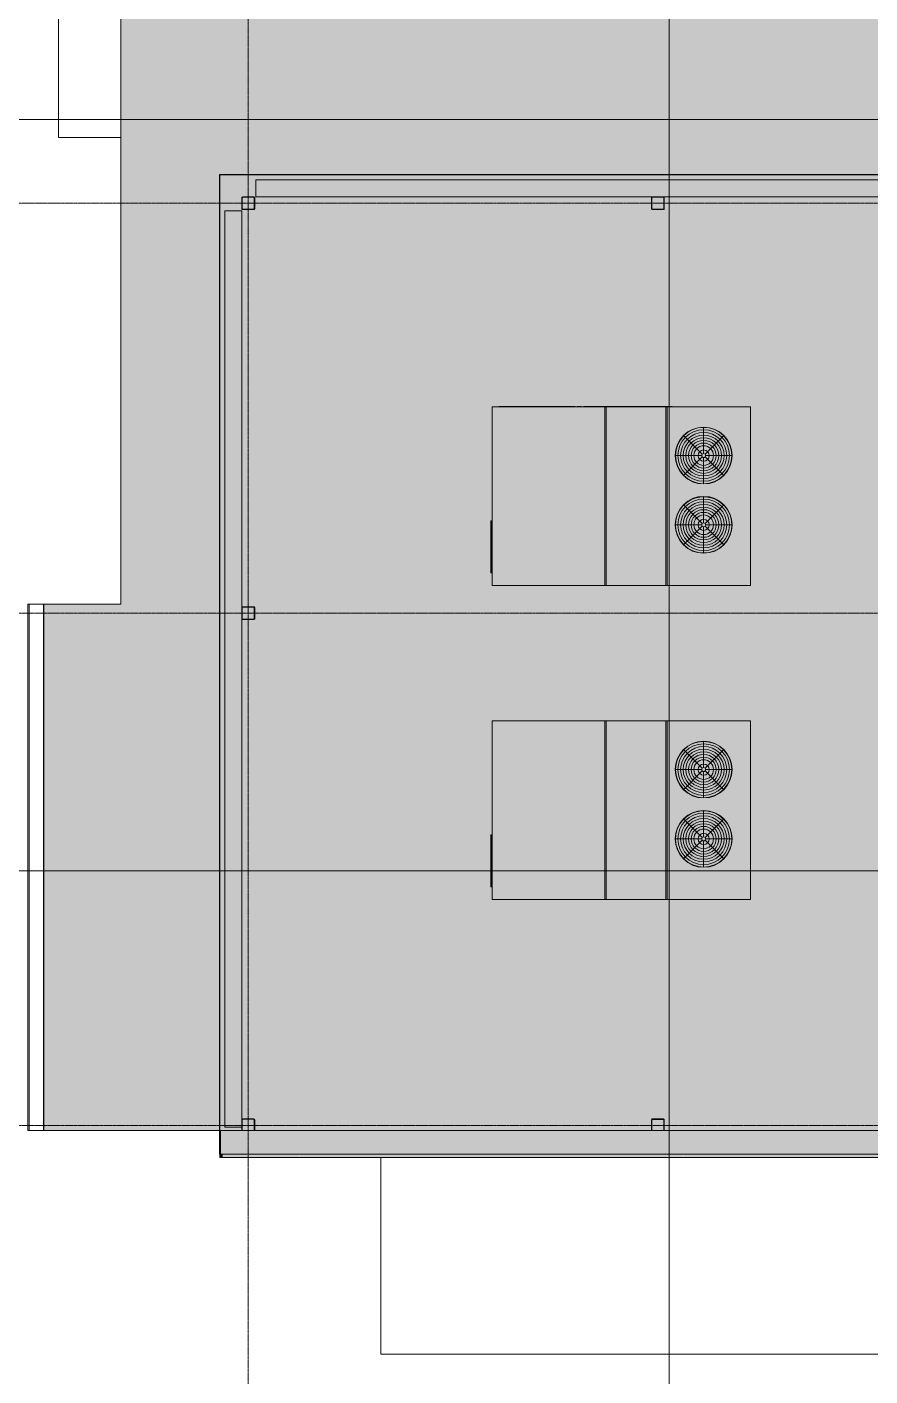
# Model space of a CAD drawing. Header units: inches. Extents: x 21826 to 32862, y -23296 to -20170.
# Drawn here: x 28225 to 28622, y -22902 to -22267 of the extents above; entities that cross this region are included whole.
import ezdxf

# ---------------------------------------------------------------- set-up
doc = ezdxf.new("R2010")
doc.units = ezdxf.units.IN
doc.header["$MEASUREMENT"] = 0
doc.linetypes.add('Grid Line 1_2_', pattern=[0.875, 0.5, -0.125, 0.125, -0.125])
for name, color, linetype, lineweight in [('A-GLAZ-CWMG', 51, 'Continuous', 9), ('A-ROOF', 132, 'Continuous', 9), ('A-ROOF-OTLN', 132, 'Continuous', 9), ('Conc', 7, 'Continuous', 9), ('G-ANNO-SYMB', 111, 'Continuous', 9), ('G-IMPT', 8, 'Continuous', 9), ('L-SITE-WALL', 31, 'Continuous', 9), ('M-EQPM', 50, 'Continuous', 9), ('S-BEAM', 12, 'Continuous', 9), ('S-COLS', 52, 'Continuous', 9), ('S-GRID', 1, 'Continuous', 9)]:
    doc.layers.add(name, color=color, linetype=linetype, lineweight=lineweight)

# ---------------------------------------------------------------- blocks, each defined once
blk = doc.blocks.new('Trane - Packaged Voyager Rooftop System 12_5-25 Ton Gas-Electric Packaged Unit TAG_YHD300_ 1008114931 - PL_AY4V000072-0a482d62-fa2d-4e4c-a01b-d2dd38fd3219_dwg_Trane-YHD300-691629-Roof Low')
at = {"layer": 'G-IMPT'}
h = blk.add_hatch(color=256, dxfattribs=at)
h.paths.add_polyline_path([(0, 0), (53.19, 0), (53.19, 84.19), (0, 84.19), (0, 19.06)], flags=0)
h.paths.add_polyline_path([(121.69, 0), (121.69, 84.19), (82.44, 84.19), (82.44, 0), (115.73, 0)], flags=0)
h.paths.add_polyline_path([(81.94, 0), (81.94, 84.19), (53.69, 84.19), (53.69, 0), (81.17, 0)], flags=0)
h.paths.add_polyline_path([(99.69, 15.31), (98.42, 15.37), (97.16, 15.56), (95.92, 15.86), (94.72, 16.28), (93.57, 16.81), (92.47, 17.45), (91.44, 18.19), (90.46, 19.06), (89.61, 19.96), (88.83, 20.97), (88.15, 22.04), (87.58, 23.18), (87.12, 24.36), (86.78, 25.59), (86.55, 26.84), (86.45, 28.74), (86.46, 29.38), (86.6, 30.64), (86.86, 31.89), (87.24, 33.1), (87.73, 34.28), (88.34, 35.4), (89.04, 36.45), (89.85, 37.44), (90.85, 38.42), (91.72, 39.15), (92.78, 39.87), (93.89, 40.48), (95.06, 40.98), (96.27, 41.36), (98.45, 41.74), (98.78, 41.78), (100.6, 41.78), (101.86, 41.63), (103.1, 41.36), (104.32, 40.98), (105.48, 40.48), (106.6, 39.87), (108.53, 38.42), (108.63, 38.34), (109.53, 37.44), (110.33, 36.45), (111.04, 35.4), (111.64, 34.28), (112.14, 33.1), (112.51, 31.89), (112.77, 30.64), (112.92, 28.74), (112.93, 28.11), (112.83, 26.84), (112.6, 25.59), (112.25, 24.36), (111.79, 23.18), (111.22, 22.04), (110.54, 20.97), (109.77, 19.96), (108.89, 19.03), (107.94, 18.19), (106.91, 17.45), (105.81, 16.81), (104.65, 16.28), (103.45, 15.86), (102.22, 15.56), (100.96, 15.37)], flags=0)
h.paths.add_polyline_path([(100.91, 47.99), (98.45, 48), (96.06, 48.44), (93.78, 49.33), (91.7, 50.61), (89.9, 52.26), (88.42, 54.21), (87.33, 56.4), (86.66, 58.75), (86.44, 61.19), (86.66, 63.62), (87.33, 65.97), (88.42, 68.16), (89.9, 70.11), (91.7, 71.76), (93.78, 73.05), (96.06, 73.93), (98.46, 74.38), (100.91, 74.38), (103.31, 73.93), (105.59, 73.05), (107.67, 71.76), (109.48, 70.11), (110.95, 68.16), (112.04, 65.97), (112.71, 63.62), (112.94, 61.19), (112.71, 58.75), (112.04, 56.4), (110.95, 54.21), (109.48, 52.26), (107.67, 50.61), (105.59, 49.33), (103.31, 48.44), (101.52, 48.11)], flags=0)
for points in [[(42.03, 84.19), (42.03, 84.22), (40.16, 84.19)], [(53.69, 0), (53.69, 84.19), (53.19, 84.19), (53.19, 0)], [(81.94, 0), (82.44, 0), (82.44, 84.19), (81.94, 84.19), (81.94, 19.06)], [(100.91, 47.99), (103.31, 48.44), (105.59, 49.33), (107.67, 50.61), (109.53, 52.32), (111.04, 54.39), (112.14, 56.73), (112.71, 58.75), (112.94, 61.19), (112.71, 63.62), (112.04, 65.97), (110.95, 68.16), (109.48, 70.11), (107.67, 71.76), (105.59, 73.05), (103.31, 73.93), (100.91, 74.38), (98.45, 74.38), (96.06, 73.93), (93.78, 73.05), (91.7, 71.76), (89.9, 70.11), (88.42, 68.16), (87.33, 65.97), (86.66, 63.62), (86.44, 61.19), (86.66, 58.75), (87.33, 56.4), (88.42, 54.21), (89.9, 52.26), (91.72, 50.6), (93.89, 49.28), (96.27, 48.4), (98.78, 47.99), (100.6, 47.99)], [(99.69, 15.31), (100.96, 15.37), (102.22, 15.56), (103.45, 15.86), (104.65, 16.28), (105.81, 16.81), (106.91, 17.45), (107.94, 18.19), (108.92, 19.06), (109.77, 19.96), (110.54, 20.97), (111.22, 22.04), (111.79, 23.18), (112.25, 24.36), (112.77, 26.55), (112.91, 27.9), (112.92, 28.74), (112.91, 29.38), (112.71, 30.94), (112.51, 31.89), (112.04, 33.32), (111.64, 34.28), (110.95, 35.53), (110.33, 36.45), (109.48, 37.48), (108.53, 38.42), (107.65, 39.15), (106.6, 39.87), (105.48, 40.48), (103.31, 41.3), (103.1, 41.36), (100.91, 41.74), (100.6, 41.78), (98.45, 41.74), (97.51, 41.63), (96.06, 41.3), (95.06, 40.98), (93.78, 40.42), (92.78, 39.87), (90.85, 38.42), (90.74, 38.34), (89.85, 37.44), (88.42, 35.53), (88.34, 35.4), (87.33, 33.32), (87.24, 33.1), (86.66, 30.94), (86.6, 30.64), (86.45, 28.74), (86.46, 27.9), (86.6, 26.55), (86.78, 25.59), (87.12, 24.36), (87.58, 23.18), (88.15, 22.04), (88.83, 20.97), (89.61, 19.96), (90.48, 19.03), (91.44, 18.19), (92.47, 17.45), (93.57, 16.81), (94.72, 16.28), (95.92, 15.86), (97.16, 15.56), (98.45, 15.37)], [(-0.09, 5.94), (-0.09, 30.44), (-0.62, 30.44), (-0.62, 5.94)], [(31, -0.03), (31, 0), (29.33, -0.03)], [(33.25, -0.03), (33.25, 0), (31.5, -0.03)], [(51, -0.03), (51, 0), (34.5, -0.03)], [(81.44, -0.03), (81.44, 0), (81.17, -0.03)]]:
    blk.add_hatch(color=256, dxfattribs=at).paths.add_polyline_path(points, flags=0)
for p, q in [((0, 84.19), (53.19, 84.19)), ((0, 0), (0, 84.19)), ((39.16, 84.22), (3.16, 84.22)), ((42.03, 84.22), (40.16, 84.22)), ((84.78, 84.22), (43.03, 84.22)), ((53.19, 0), (53.19, 84.19)), ((53.69, 84.19), (53.19, 84.19)), ((53.69, 84.19), (81.94, 84.19)), ((53.69, 0), (53.69, 84.19)), ((81.94, 84.19), (82.44, 84.19)), ((81.94, 84.19), (81.94, 0)), ((82.44, 84.19), (121.69, 84.19)), ((82.44, 84.19), (82.44, 0)), ((121.69, 84.19), (121.69, 0)), ((-0.03, 81.44), (-0.03, 2.63)), ((99.03, 61.84), (90.23, 70.65)), ((99.69, 62.11), (99.69, 74.56)), ((109.15, 70.65), (100.34, 61.84)), ((99.69, 47.81), (99.69, 60.26)), ((109.15, 51.73), (100.34, 60.53)), ((113.06, 61.19), (100.61, 61.19)), ((100.6, 41.78), (98.78, 41.78)), ((99.69, 29.49), (99.69, 41.94)), ((99.03, 29.22), (90.23, 38.02)), ((109.15, 38.02), (100.34, 29.22)), ((-0.09, 30.44), (-0.62, 30.44)), ((-0.62, 30.44), (-0.62, 5.94)), ((-0.09, 5.94), (-0.09, 30.44)), ((99.69, 15.19), (99.69, 27.64)), ((109.15, 19.1), (100.34, 27.91)), ((113.06, 28.56), (100.61, 28.56)), ((-0.09, 5.94), (-0.62, 5.94)), ((0, 0), (53.19, 0)), ((53.69, 0), (53.19, 0)), ((53.69, 0), (81.94, 0)), ((81.94, 0), (82.44, 0)), ((82.44, 0), (121.69, 0)), ((2.5, -0.03), (31, -0.03)), ((31.5, -0.03), (33.25, -0.03)), ((34.5, -0.03), (51, -0.03)), ((51.75, -0.03), (53.5, -0.03)), ((59.94, -0.03), (78.94, -0.03)), ((79.69, -0.03), (81.44, -0.03)), ((81.94, -0.03), (119.19, -0.03))]:
    blk.add_line(p, q, dxfattribs=at)
at = {"layer": 'G-IMPT', "flags": 128}
for points in [[(98.76, 61.19), (86.31, 61.19)], [(99.03, 60.53), (90.23, 51.73)], [(98.76, 28.56), (86.31, 28.56)], [(99.03, 27.91), (90.23, 19.1)], [(59.69, -0.03), (54.37, -0.03)]]:
    blk.add_lwpolyline(points, close=True, dxfattribs=at)
at = {"layer": 'G-IMPT'}
for centre, radius in [((99.69, 61.19), 13.38), ((99.69, 61.19), 12.13), ((99.69, 61.19), 10.88), ((99.69, 61.19), 9.63), ((99.69, 61.19), 8.38), ((99.69, 61.19), 7.13), ((99.69, 61.19), 5.88), ((99.69, 61.19), 4.63), ((99.69, 61.19), 2.63), ((99.69, 61.19), 0.925), ((99.69, 28.56), 13.38), ((99.69, 28.56), 12.13), ((99.69, 28.56), 10.88), ((99.69, 28.56), 9.63), ((99.69, 28.56), 8.38), ((99.69, 28.56), 7.13), ((99.69, 28.56), 5.88), ((99.69, 28.56), 4.63), ((99.69, 28.56), 2.63), ((99.69, 28.56), 0.925)]:
    blk.add_circle(centre, radius, dxfattribs=at)
for centre, start, end in [((99.69, 61.19), 360, 180), ((99.69, 61.19), 180, 0), ((99.69, 28.56), 93.93586, 86.06414)]:
    blk.add_arc(centre, 13.25, start, end, dxfattribs=at)
blk = doc.blocks.new('Trane - Packaged Voyager Rooftop System 12_5-25 Ton Gas-Electric Packaged Unit TAG_YHD300_ 1008114931 - PL_AY4V000072-0a482d62-fa2d-4e4c-a01b-d2dd38fd3219_dwg-691626-Roof Low')
blk.add_blockref('Trane - Packaged Voyager Rooftop System 12_5-25 Ton Gas-Electric Packaged Unit TAG_YHD300_ 1008114931 - PL_AY4V000072-0a482d62-fa2d-4e4c-a01b-d2dd38fd3219_dwg_Trane-YHD300-691629-Roof Low', (0, 0))
blk = doc.blocks.new('Trane - Packaged Voyager Rooftop System 12_5-25 Ton Gas-Electric Packaged Unit TAG_YHD300_ 1008114931 - YHD300-691637-Roof Low')
blk.add_blockref('Trane - Packaged Voyager Rooftop System 12_5-25 Ton Gas-Electric Packaged Unit TAG_YHD300_ 1008114931 - PL_AY4V000072-0a482d62-fa2d-4e4c-a01b-d2dd38fd3219_dwg-691626-Roof Low', (0, 0))
blk = doc.blocks.new('Rectangular Mullion - Rectangular Mullion 1-769201-Roof Low')
at = {"layer": 'A-GLAZ-CWMG'}
blk.add_hatch(color=256, dxfattribs=at).paths.add_polyline_path([(22422.45, -22799.43), (22422.45, -22797.93), (22386.27, -22797.93), (22386.27, -22799.43)], flags=0)
blk.add_line((22422.45, -22799.43), (22386.27, -22799.43), dxfattribs=at)
blk = doc.blocks.new('Rectangular Mullion - Rectangular Mullion 1-804102-Roof Low')
at = {"layer": 'A-GLAZ-CWMG'}
blk.add_hatch(color=256, dxfattribs=at).paths.add_polyline_path([(22060.58, -22799.43), (22060.58, -22797.93), (22059.52, -22797.93), (22059.52, -22795.43), (22059.27, -22795.43), (22059.27, -22799.43), (22059.52, -22799.43)], flags=0)
for p, q in [((22059.27, -22795.43), (22059.52, -22795.43)), ((22059.27, -22799.43), (22059.27, -22797.93)), ((22060.58, -22799.43), (22059.27, -22799.43))]:
    blk.add_line(p, q, dxfattribs=at)
blk = doc.blocks.new('HSS-Hollow Structural Section-Column - HSS6X6X3_16-808863-Roof Low')
at = {"layer": 'S-COLS'}
h = blk.add_hatch(color=256, dxfattribs=at)
h.paths.add_polyline_path([(-2.65, 3), (-2.65, 2.83), (2.65, 2.83), (2.65, 3)], flags=0)
h.paths.add_polyline_path([(2.83, 2.65), (2.83, -2.65), (3, -2.65), (3, 2.65)], flags=0)
h.paths.add_polyline_path([(-2.83, 2.65), (-3, 2.65), (-3, -2.65), (-2.83, -2.65)], flags=0)
h.paths.add_polyline_path([(-2.65, -2.83), (-2.65, -3), (2.65, -3), (2.65, -2.83)], flags=0)
for p, q in [((-3, -2.65), (-3, 2.65)), ((-2.83, 2.65), (-2.83, -2.65)), ((-2.65, 3), (2.65, 3)), ((2.65, 2.83), (-2.65, 2.83)), ((2.83, -2.65), (2.83, 2.65)), ((3, 2.65), (3, -2.65)), ((-2.65, -2.83), (2.65, -2.83)), ((2.65, -3), (-2.65, -3))]:
    blk.add_line(p, q, dxfattribs=at)
for centre, radius, start, end in [((-2.65, 2.65), 0.348, 90, 180), ((-2.65, 2.65), 0.174, 90, 180), ((2.65, 2.65), 0.348, 360, 90), ((2.65, 2.65), 0.174, 360, 90), ((-2.65, -2.65), 0.348, 180, 270), ((-2.65, -2.65), 0.174, 180, 270), ((2.65, -2.65), 0.348, 270, 360), ((2.65, -2.65), 0.174, 270, 360)]:
    blk.add_arc(centre, radius, start, end, dxfattribs=at)
blk = doc.blocks.new('HSS-Hollow Structural Section-Column - HSS6X6X3_16-V20-Roof Low')
at = {"layer": 'S-COLS'}
h = blk.add_hatch(color=256, dxfattribs=at)
h.paths.add_polyline_path([(3, 2.37), (2.83, 2.37), (2.83, -2.65), (3, -2.65), (3, -2.17)], flags=0)
h.paths.add_polyline_path([(-3, 2.37), (-3, -2.65), (-2.83, -2.65), (-2.83, 2.37), (-2.99, 2.37)], flags=0)
h.paths.add_polyline_path([(-2.65, -2.83), (-2.65, -3), (2.65, -3), (2.65, -2.83)], flags=0)
for p, q in [((-3, -2.65), (-3, 2.37)), ((-2.83, 2.37), (-2.83, -2.65)), ((2.83, -2.65), (2.83, 2.37)), ((3, 2.37), (3, -2.65)), ((-2.65, -2.83), (2.65, -2.83)), ((2.65, -3), (-2.65, -3))]:
    blk.add_line(p, q, dxfattribs=at)
for centre, radius, start, end in [((-2.65, -2.65), 0.348, 180, 270), ((-2.65, -2.65), 0.174, 180, 270), ((2.65, -2.65), 0.348, 270, 360), ((2.65, -2.65), 0.174, 270, 360)]:
    blk.add_arc(centre, radius, start, end, dxfattribs=at)
blk = doc.blocks.new('Girt_C - 8_D-815146-Roof Low')
at = {"layer": 'S-BEAM'}
for points in [[(22648.14, -22339.24), (22648.14, -22339.05), (22076.14, -22339.15), (22076.14, -22339.24), (22631.56, -22339.24)], [(22648.14, -22346.87), (22648.14, -22339.24), (22076.14, -22339.24), (22076.14, -22346.87), (22631.56, -22346.87)], [(22648.14, -22347.05), (22648.14, -22346.87), (22076.14, -22346.96), (22076.14, -22347.05), (22631.56, -22347.05)]]:
    blk.add_hatch(color=256, dxfattribs=at).paths.add_polyline_path(points, flags=0)
for p, q in [((22648.14, -22339.05), (22076.14, -22339.05)), ((22076.14, -22339.24), (22076.14, -22339.05)), ((22076.14, -22346.87), (22076.14, -22339.24)), ((22648.14, -22339.05), (22648.14, -22339.24)), ((22648.14, -22339.24), (22648.14, -22346.87)), ((22076.14, -22347.05), (22076.14, -22346.87)), ((22076.14, -22347.05), (22262.99, -22347.05)), ((22268.29, -22347.05), (22455.99, -22347.05)), ((22461.29, -22347.05), (22648.14, -22347.05)), ((22648.14, -22346.87), (22648.14, -22347.05))]:
    blk.add_line(p, q, dxfattribs=at)
blk = doc.blocks.new('Girt_C - 8_D-815148-Roof Low')
at = {"layer": 'S-BEAM'}
for points in [[(22061.73, -22785.18), (22061.83, -22785.18), (22061.73, -22353.55), (22061.64, -22353.55), (22061.67, -22785.18)], [(22069.45, -22785.18), (22069.45, -22353.55), (22061.83, -22353.55), (22061.83, -22785.18)], [(22069.55, -22785.18), (22069.64, -22785.18), (22069.55, -22353.55), (22069.45, -22353.55), (22069.45, -22785.18)]]:
    blk.add_hatch(color=256, dxfattribs=at).paths.add_polyline_path(points, flags=0)
for p, q in [((22061.64, -22353.55), (22061.64, -22785.18)), ((22061.64, -22353.55), (22061.83, -22353.55)), ((22061.83, -22353.55), (22069.45, -22353.55)), ((22069.45, -22353.55), (22069.64, -22353.55)), ((22069.64, -22540.4), (22069.64, -22353.55)), ((22069.64, -22781.65), (22069.64, -22545.7)), ((22061.83, -22785.18), (22061.64, -22785.18)), ((22069.45, -22785.18), (22061.83, -22785.18)), ((22069.64, -22785.18), (22069.45, -22785.18))]:
    blk.add_line(p, q, dxfattribs=at)

msp = doc.modelspace()

# ---------------------------------------------------------------- hatches: boundary and pattern name
at = {"layer": 'A-ROOF'}
h = msp.add_hatch(color=256, dxfattribs=at)
h.paths.add_polyline_path([(28232.5, -22786.68), (28315.25, -22786.68), (28315.25, -22336.43), (28838.59, -22336.43), (28839.97, -22330.58), (28841.33, -22326.33), (28843.4, -22321.41), (28846.3, -22316.05), (28849.03, -22311.92), (28852.47, -22307.61), (28855.76, -22304.11), (28859.69, -22300.61), (28863.61, -22297.65), (28867.78, -22295.01), (28873.4, -22292.21), (28877.93, -22290.41), (28883.29, -22288.83), (28887.8, -22287.89), (28892.41, -22287.28), (28897.63, -22287.05), (29036.26, -22287.05), (29036.26, -21122.3), (29068.12, -21122.3), (29068.12, -20888.93), (28268.88, -20888.93), (28268.88, -22538.93), (28232.5, -22538.93), (28232.5, -22762.76)], flags=0)
h.paths.add_polyline_path([(28904.88, -22786.68), (28904.88, -22781.65), (28905.05, -22781.65), (28905.05, -22786.68), (28910.71, -22786.68), (28910.71, -22781.65), (28910.88, -22781.65), (28910.88, -22786.68), (29039.01, -22786.68), (29039.01, -22369.45), (29036.26, -22369.45), (29036.26, -22317.05), (28896.26, -22317.14), (28893.71, -22317.33), (28890.41, -22317.94), (28886.99, -22319), (28883.6, -22320.54), (28879.95, -22322.86), (28877.74, -22324.6), (28874.85, -22327.57), (28872.94, -22330.01), (28871.05, -22333.16), (28869.58, -22336.43), (28956, -22336.43), (28956, -22336.68), (28869.49, -22336.69), (28868.79, -22339.05), (28904.38, -22339.16), (28904.38, -22347.05), (28867.63, -22347.05), (28867.63, -22508.7), (28936.13, -22508.7), (28936.13, -22599.26), (28646.7, -22599.26), (28646.71, -22508.7), (28837.63, -22508.7), (28837.63, -22347.05), (28717.53, -22347.05), (28717.53, -22347.23), (28712.23, -22347.23), (28712.23, -22347.05), (28524.53, -22347.05), (28524.53, -22347.23), (28519.23, -22347.23), (28519.23, -22347.05), (28332.38, -22346.94), (28332.38, -22339.05), (28838.22, -22339.05), (28838.54, -22336.68), (28315.5, -22336.68), (28315.5, -22786.68), (28325.88, -22786.68), (28325.77, -22785.18), (28317.88, -22785.18), (28317.99, -22353.55), (28325.88, -22353.55), (28325.88, -22540.4), (28326.05, -22540.4), (28326.05, -22545.7), (28325.88, -22545.7), (28325.88, -22781.65), (28326.05, -22781.65), (28326.05, -22786.68), (28331.71, -22786.68), (28331.71, -22781.65), (28331.88, -22781.65), (28331.88, -22786.68), (28518.88, -22786.68), (28518.88, -22781.65), (28519.05, -22781.65), (28519.05, -22786.68), (28524.71, -22786.68), (28524.71, -22781.65), (28524.88, -22781.65), (28524.88, -22786.68), (28711.88, -22786.68), (28711.88, -22781.65), (28712.05, -22781.65), (28712.05, -22786.68), (28717.71, -22786.68), (28717.71, -22781.65), (28717.88, -22781.65), (28717.88, -22786.68), (28887.8, -22786.68)], flags=0)
h.paths.add_polyline_path([(28910.53, -22781.48), (28905.23, -22781.48), (28905.23, -22781.3), (28910.53, -22781.3)], flags=0)
h.paths.add_polyline_path([(28717.53, -22781.48), (28712.23, -22781.48), (28712.23, -22781.3), (28717.53, -22781.3)], flags=0)
h.paths.add_polyline_path([(28519.23, -22781.48), (28519.23, -22781.3), (28524.53, -22781.3), (28524.53, -22781.48)], flags=0)
h.paths.add_polyline_path([(28326.23, -22781.48), (28326.23, -22781.3), (28331.53, -22781.3), (28331.53, -22781.48)], flags=0)
h.paths.add_polyline_path([(28469.33, -22677.98), (28443.76, -22677.95), (28443.76, -22593.76), (28565.45, -22593.83), (28565.45, -22677.95), (28469.76, -22677.98)], flags=0)
h.paths.add_polyline_path([(28443.14, -22672.01), (28443.14, -22647.51), (28443.67, -22647.51), (28443.67, -22672.01)], flags=0)
h.paths.add_polyline_path([(28331.53, -22546.05), (28326.23, -22546.05), (28326.23, -22545.88), (28331.53, -22545.88)], flags=0)
h.paths.add_polyline_path([(28331.71, -22545.7), (28331.71, -22540.4), (28331.88, -22540.4), (28331.88, -22545.7)], flags=0)
h.paths.add_polyline_path([(28326.23, -22540.23), (28326.23, -22540.05), (28331.53, -22540.05), (28331.53, -22540.23)], flags=0)
h.paths.add_polyline_path([(28474.76, -22530.08), (28443.76, -22530.05), (28443.76, -22445.87), (28565.45, -22445.93), (28565.45, -22530.05), (28474.76, -22530.05)], flags=0)
h.paths.add_polyline_path([(28443.67, -22524.12), (28443.14, -22524.08), (28443.14, -22499.62), (28443.67, -22499.62), (28443.67, -22513.77)], flags=0)
h.paths.add_polyline_path([(28910.53, -22353.05), (28905.23, -22353.05), (28905.23, -22352.88), (28910.53, -22352.88)], flags=0)
h.paths.add_polyline_path([(28712.23, -22353.05), (28712.23, -22352.88), (28717.53, -22352.88), (28717.53, -22353.05)], flags=0)
h.paths.add_polyline_path([(28524.53, -22353.05), (28519.23, -22353.05), (28519.23, -22352.88), (28524.53, -22352.88)], flags=0)
h.paths.add_polyline_path([(28331.53, -22353.05), (28326.23, -22353.05), (28326.23, -22352.88), (28331.53, -22352.88)], flags=0)
h.paths.add_polyline_path([(28910.88, -22352.7), (28910.71, -22352.7), (28910.71, -22347.4), (28910.88, -22347.4)], flags=0)
h.paths.add_polyline_path([(28905.05, -22352.7), (28904.88, -22352.7), (28904.88, -22347.4), (28905.05, -22347.4)], flags=0)
h.paths.add_polyline_path([(28717.88, -22352.7), (28717.71, -22352.7), (28717.71, -22347.4), (28717.88, -22347.4)], flags=0)
h.paths.add_polyline_path([(28711.88, -22352.7), (28711.88, -22347.4), (28712.05, -22347.4), (28712.05, -22352.7)], flags=0)
h.paths.add_polyline_path([(28524.88, -22352.7), (28524.71, -22352.7), (28524.71, -22347.4), (28524.88, -22347.4)], flags=0)
h.paths.add_polyline_path([(28518.88, -22352.7), (28518.88, -22347.4), (28519.05, -22347.4), (28519.05, -22352.7)], flags=0)
h.paths.add_polyline_path([(28331.71, -22352.7), (28331.71, -22347.4), (28331.88, -22347.4), (28331.88, -22352.7)], flags=0)
h.paths.add_polyline_path([(28325.88, -22352.7), (28325.88, -22347.4), (28326.05, -22347.4), (28326.05, -22352.7)], flags=0)
h.paths.add_polyline_path([(28910.53, -22347.23), (28905.23, -22347.23), (28905.23, -22347.05), (28910.53, -22347.05)], flags=0)
h.paths.add_polyline_path([(28331.53, -22347.23), (28326.23, -22347.23), (28326.23, -22347.05), (28331.53, -22347.05)], flags=0)
h.paths.add_polyline_path([(29057.49, -20906.53), (29057.06, -20906.53), (29056.97, -20903.04), (29056.72, -20902.79), (29056.37, -20902.7), (29048.54, -20902.79), (29048.29, -20903.04), (29048.2, -20903.39), (29048.2, -20906.53), (29047.76, -20906.53), (29047.76, -20898.57), (29048.2, -20898.57), (29048.29, -20902.06), (29048.54, -20902.32), (29048.89, -20902.41), (29056.72, -20902.32), (29056.97, -20902.06), (29057.06, -20901.72), (29057.06, -20898.57), (29057.49, -20898.57), (29057.49, -20903.39)], flags=0)
at = {"layer": 'L-SITE-WALL'}
for points in [[(28315.25, -22797.93), (28315.5, -22797.93), (28315.5, -22336.43), (28315.25, -22336.43), (28315.25, -22782.13)], [(28956, -22336.68), (28956, -22336.43), (28315.5, -22336.43), (28315.5, -22336.68), (28922.36, -22336.68)], [(28315.75, -22797.93), (29066.25, -22797.93), (29066.25, -22786.68), (28315.75, -22786.68)]]:
    msp.add_hatch(color=256, dxfattribs=at).paths.add_polyline_path(points, flags=0)
at = {"layer": 'S-COLS'}
h = msp.add_hatch(color=256, dxfattribs=at)
h.paths.add_polyline_path([(28519.23, -22353.05), (28524.53, -22353.05), (28524.53, -22352.88), (28519.23, -22352.88)], flags=0)
h.paths.add_polyline_path([(28518.88, -22352.7), (28519.05, -22352.7), (28519.05, -22347.4), (28518.88, -22347.4)], flags=0)
h.paths.add_polyline_path([(28524.88, -22352.7), (28524.88, -22347.4), (28524.71, -22347.4), (28524.71, -22352.7)], flags=0)
h.paths.add_polyline_path([(28524.53, -22347.23), (28524.53, -22347.05), (28519.23, -22347.05), (28519.23, -22347.23)], flags=0)
h = msp.add_hatch(color=256, dxfattribs=at)
h.paths.add_polyline_path([(28524.71, -22786.68), (28524.88, -22786.68), (28524.88, -22781.65), (28524.71, -22781.65)], flags=0)
h.paths.add_polyline_path([(28518.88, -22786.68), (28519.05, -22786.68), (28519.05, -22781.65), (28518.88, -22781.65)], flags=0)
h.paths.add_polyline_path([(28519.23, -22781.48), (28524.53, -22781.48), (28524.53, -22781.3), (28519.23, -22781.3)], flags=0)

# ---------------------------------------------------------------- linework, layer by layer
at = {"layer": 'A-ROOF'}
for p, q in [((28268.88, -20888.93), (28268.88, -22538.93)), ((28268.88, -22538.93), (28232.5, -22538.93)), ((28232.5, -22538.93), (28232.5, -22786.68)), ((28232.5, -22786.68), (28315.26, -22786.68)), ((28315.5, -22786.68), (28315.75, -22786.68))]:
    msp.add_line(p, q, dxfattribs=at)
at = {"layer": 'A-ROOF-OTLN'}
for p, q in [((28224.96, -22538.93), (28224.96, -22786.68)), ((28224.96, -22538.93), (28232.5, -22538.93)), ((28225.57, -22786.68), (28225.57, -22538.93)), ((28232.44, -22786.68), (28232.44, -22538.93)), ((28232.5, -22786.68), (28224.96, -22786.68))]:
    msp.add_line(p, q, dxfattribs=at)
at = {"layer": 'Conc'}
for p, q in [((28239.47, -21605.07), (28239.47, -22319.07)), ((28239.47, -22319.07), (28268.88, -22319.07)), ((28391.25, -22799.43), (28391.25, -22892.07)), ((28391.25, -22892.07), (30339, -22892.07))]:
    msp.add_line(p, q, dxfattribs=at)
at = {"layer": 'G-ANNO-SYMB'}
for p, q in [((28527.24, -20809.41), (28527.24, -23273.87)), ((32590.51, -22310.53), (28114.83, -22310.53)), ((32578.75, -22664.44), (28107.51, -22664.44))]:
    msp.add_line(p, q, dxfattribs=at)
at = {"layer": 'L-SITE-WALL'}
for p, q in [((28315.25, -22797.93), (28315.25, -22336.43)), ((28315.25, -22336.43), (28956, -22336.43)), ((28315.5, -22336.68), (28315.5, -22797.93)), ((28956, -22336.68), (28315.5, -22336.68)), ((28315.75, -22797.93), (28315.75, -22786.68)), ((29066.25, -22786.68), (28315.75, -22786.68)), ((28315.5, -22797.93), (28315.25, -22797.93)), ((29066.25, -22797.93), (28315.75, -22797.93))]:
    msp.add_line(p, q, dxfattribs=at)
at = {"layer": 'S-COLS'}
for p, q in [((28518.88, -22352.7), (28518.88, -22347.4)), ((28519.05, -22347.4), (28519.05, -22352.7)), ((28519.23, -22347.05), (28524.53, -22347.05)), ((28524.53, -22347.23), (28519.23, -22347.23)), ((28524.71, -22352.7), (28524.71, -22347.4)), ((28524.88, -22347.4), (28524.88, -22352.7)), ((28519.23, -22352.88), (28524.53, -22352.88)), ((28524.53, -22353.05), (28519.23, -22353.05)), ((28518.88, -22786.68), (28518.88, -22781.65)), ((28519.05, -22781.65), (28519.05, -22786.68)), ((28519.23, -22781.3), (28524.53, -22781.3)), ((28524.53, -22781.48), (28519.23, -22781.48)), ((28524.71, -22786.68), (28524.71, -22781.65)), ((28524.88, -22781.65), (28524.88, -22786.68))]:
    msp.add_line(p, q, dxfattribs=at)
for centre, radius, start, end in [((28519.23, -22347.4), 0.348, 90, 180), ((28519.23, -22347.4), 0.174, 90, 180), ((28524.53, -22347.4), 0.348, 0, 90), ((28524.53, -22347.4), 0.174, 0, 90), ((28519.23, -22352.7), 0.348, 180, 270), ((28519.23, -22352.7), 0.174, 180, 270), ((28524.53, -22352.7), 0.348, 270, 0), ((28524.53, -22352.7), 0.174, 270, 0), ((28519.23, -22781.65), 0.348, 90, 180), ((28519.23, -22781.65), 0.174, 90, 180), ((28524.53, -22781.65), 0.348, 0, 90), ((28524.53, -22781.65), 0.174, 0, 90)]:
    msp.add_arc(centre, radius, start, end, dxfattribs=at)
at = {"layer": 'S-GRID', "linetype": 'Grid Line 1_2_'}
for p, q in [((28328.88, -23275.75), (28328.88, -20313.23)), ((32861.94, -22350.05), (27954.82, -22350.05)), ((32861.94, -22543.05), (27954.82, -22543.05)), ((32861.94, -22784.3), (27954.82, -22784.3))]:
    msp.add_line(p, q, dxfattribs=at)

# ---------------------------------------------------------------- block references
at = {"layer": 'A-GLAZ-CWMG'}
for name, p in [('Rectangular Mullion - Rectangular Mullion 1-804102-Roof Low', (6256.24, 0)), ('Rectangular Mullion - Rectangular Mullion 1-769201-Roof Low', (5930.55, 0)), ('Rectangular Mullion - Rectangular Mullion 1-769201-Roof Low', (5966.74, 0)), ('Rectangular Mullion - Rectangular Mullion 1-769201-Roof Low', (6002.93, 0)), ('Rectangular Mullion - Rectangular Mullion 1-769201-Roof Low', (6039.11, 0)), ('Rectangular Mullion - Rectangular Mullion 1-769201-Roof Low', (6075.3, 0)), ('Rectangular Mullion - Rectangular Mullion 1-769201-Roof Low', (6111.49, 0)), ('Rectangular Mullion - Rectangular Mullion 1-769201-Roof Low', (6147.68, 0)), ('Rectangular Mullion - Rectangular Mullion 1-769201-Roof Low', (6183.86, 0)), ('Rectangular Mullion - Rectangular Mullion 1-769201-Roof Low', (6220.05, 0))]:
    msp.add_blockref(name, p, dxfattribs=at)
at = {"layer": 'M-EQPM'}
for p in [(28443.76, -22530.05), (28443.76, -22677.95)]:
    msp.add_blockref('Trane - Packaged Voyager Rooftop System 12_5-25 Ton Gas-Electric Packaged Unit TAG_YHD300_ 1008114931 - YHD300-691637-Roof Low', p, dxfattribs=at)
at = {"layer": 'S-BEAM'}
for name in ['Girt_C - 8_D-815146-Roof Low', 'Girt_C - 8_D-815148-Roof Low']:
    msp.add_blockref(name, (6256.24, 0), dxfattribs=at)
at = {"layer": 'S-COLS', "rotation": 180}
for name, p in [('HSS-Hollow Structural Section-Column - HSS6X6X3_16-808863-Roof Low', (28328.88, -22350.05)), ('HSS-Hollow Structural Section-Column - HSS6X6X3_16-808863-Roof Low', (28328.88, -22543.05)), ('HSS-Hollow Structural Section-Column - HSS6X6X3_16-V20-Roof Low', (28328.88, -22784.3))]:
    msp.add_blockref(name, p, dxfattribs=at)

doc.saveas('drawing.dxf')
